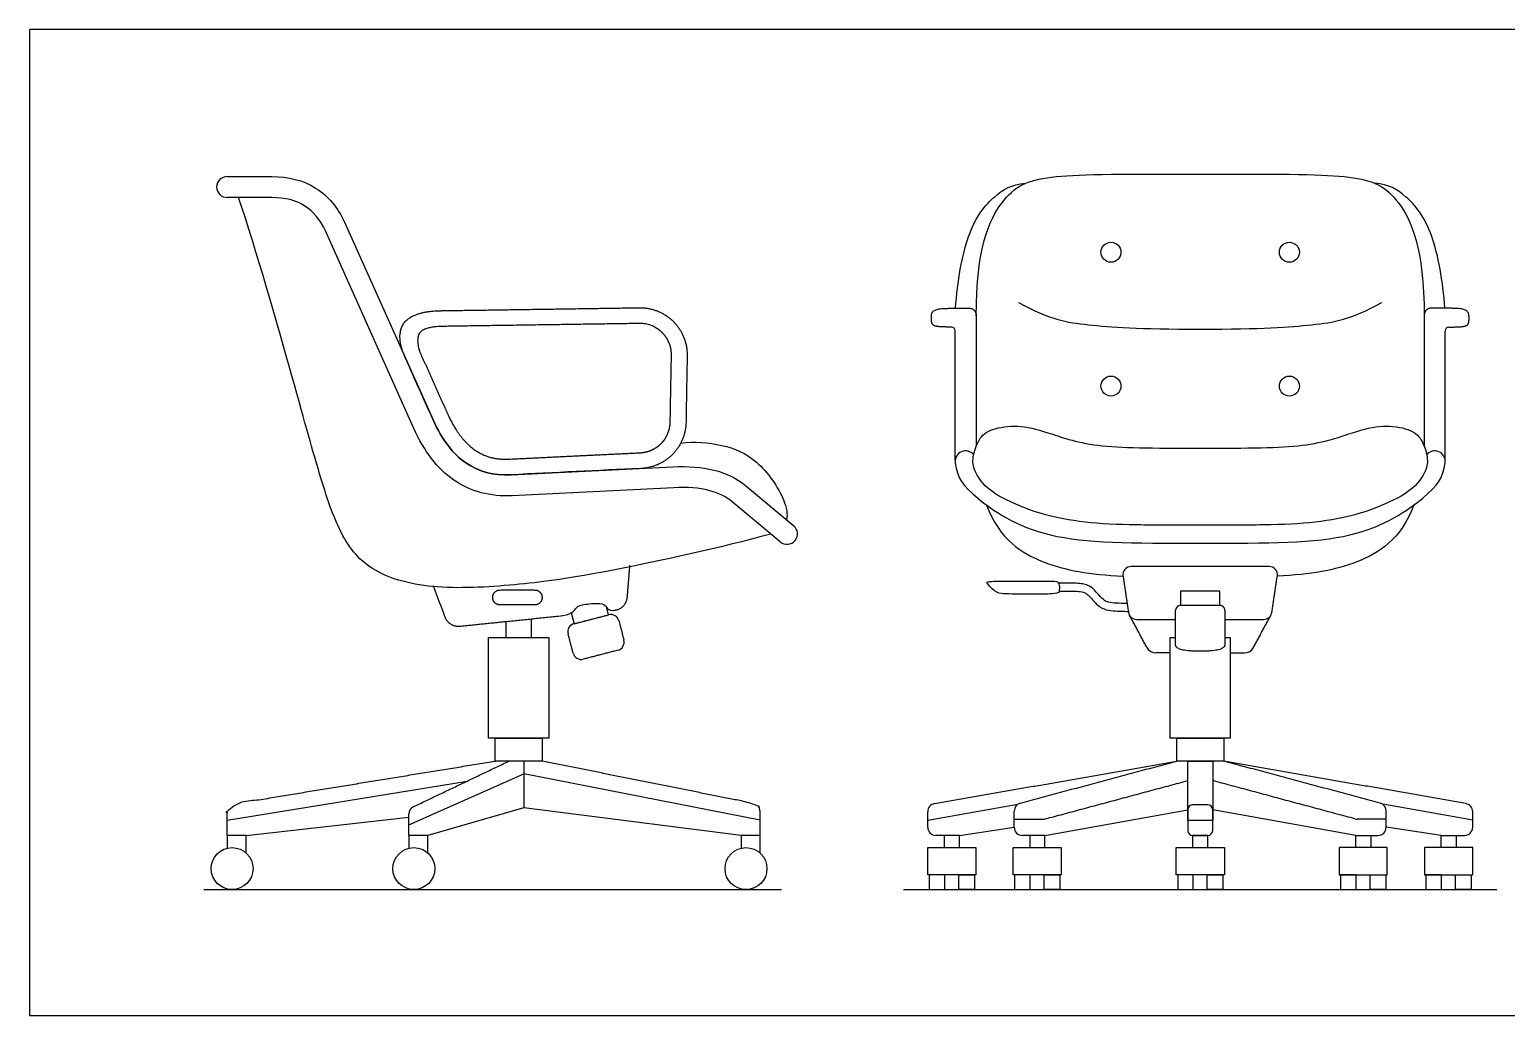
# Model space of a CAD drawing. Header units: millimetres. Extents: x 0.03 to 5.49, y -0.37 to 7.69.
# Drawn here: x 0.026 to 1.813, y 1.597 to 2.791 of the extents above; entities that cross this region are included whole.
import ezdxf

# ---------------------------------------------------------------- set-up
doc = ezdxf.new("R2010")
doc.units = ezdxf.units.MM
for name, color, linetype, true_color in [('AG-DIAGRAM', 7, 'Continuous', 0xfecc66), ('AG-FURNITURE', 7, 'Continuous', 0x66ccff), ('X-VPRT', 6, 'Continuous', 0xff00ff)]:
    doc.layers.add(name, color=color, linetype=linetype, true_color=true_color)

msp = doc.modelspace()

# ---------------------------------------------------------------- linework, layer by layer
at = {"layer": 'AG-DIAGRAM'}
for points in [[(0.2367, 1.7494), (0.936, 1.7494)], [(1.0838, 1.7494), (1.8015, 1.7494)]]:
    msp.add_lwpolyline(points, dxfattribs=at)
at = {"layer": 'AG-FURNITURE'}
for p, q in [((0.2651, 2.6127), (0.3193, 2.6127)), ((0.3193, 2.5873), (0.2651, 2.5873)), ((0.4072, 2.5574), (0.5144, 2.318)), ((0.4912, 2.3076), (0.3841, 2.5468)), ((0.6088, 2.2516), (0.8046, 2.2613)), ((0.8058, 2.236), (0.6101, 2.2262)), ((0.8924, 2.2385), (0.9507, 2.1898)), ((0.9344, 2.1703), (0.8761, 2.219)), ((0.2651, 1.8335), (0.5557, 1.8808)), ((0.91, 1.8335), (0.6242, 1.8894)), ((1.1129, 1.8335), (1.2218, 1.8526)), ((1.7724, 1.8335), (1.6635, 1.8526)), ((0.2881, 1.8149), (0.4851, 1.8371))]:
    msp.add_line(p, q, dxfattribs=at)
for points in [[(1.4188, 2.0936), (1.4665, 2.0936), (1.4665, 2.1107), (1.4188, 2.1107)], [(0.6476, 2.0545), (0.6543, 2.0545), (0.6543, 1.9327), (0.5814, 1.9327), (0.5814, 2.0545), (0.5881, 2.0545)], [(0.6463, 1.9049), (0.5894, 1.9049), (0.5894, 1.9327), (0.6463, 1.9327)], [(1.4711, 1.9049), (1.4142, 1.9049), (1.4142, 1.9327), (1.4711, 1.9327)], [(1.4578, 1.8331), (1.4275, 1.8331), (1.4275, 1.9049), (1.4578, 1.9049)], [(1.1512, 1.8149), (1.133, 1.8149), (1.133, 1.8002), (1.1512, 1.8002)], [(1.2545, 1.8149), (1.2363, 1.8149), (1.2363, 1.8002), (1.2545, 1.8002)], [(1.4518, 1.8149), (1.4335, 1.8149), (1.4335, 1.8002), (1.4518, 1.8002)], [(1.6308, 1.8149), (1.649, 1.8149), (1.649, 1.8002), (1.6308, 1.8002)], [(1.7341, 1.8149), (1.7523, 1.8149), (1.7523, 1.8002), (1.7341, 1.8002)], [(1.1129, 1.7671), (1.1129, 1.8002), (1.1713, 1.8002), (1.1713, 1.7671)], [(1.2162, 1.7671), (1.2162, 1.8002), (1.2746, 1.8002), (1.2746, 1.7671)], [(1.4134, 1.7671), (1.4134, 1.8002), (1.4719, 1.8002), (1.4719, 1.7671)], [(1.6691, 1.7671), (1.6691, 1.8002), (1.6107, 1.8002), (1.6107, 1.7671)], [(1.7724, 1.7671), (1.7724, 1.8002), (1.714, 1.8002), (1.714, 1.7671)], [(1.1148, 1.7671), (1.1148, 1.7494), (1.1337, 1.7494), (1.1337, 1.7671)], [(1.1694, 1.7671), (1.1694, 1.7494), (1.1505, 1.7494), (1.1505, 1.7671)], [(1.2181, 1.7671), (1.2181, 1.7494), (1.237, 1.7494), (1.237, 1.7671)], [(1.2727, 1.7671), (1.2727, 1.7494), (1.2538, 1.7494), (1.2538, 1.7671)], [(1.4154, 1.7671), (1.4154, 1.7494), (1.4342, 1.7494), (1.4342, 1.7671)], [(1.4699, 1.7671), (1.4699, 1.7494), (1.4511, 1.7494), (1.4511, 1.7671)], [(1.6126, 1.7671), (1.6126, 1.7494), (1.6315, 1.7494), (1.6315, 1.7671)], [(1.6672, 1.7671), (1.6672, 1.7494), (1.6483, 1.7494), (1.6483, 1.7671)], [(1.7159, 1.7671), (1.7159, 1.7494), (1.7348, 1.7494), (1.7348, 1.7671)], [(1.7705, 1.7671), (1.7705, 1.7494), (1.7516, 1.7494), (1.7516, 1.7671)]]:
    msp.add_lwpolyline(points, close=True, dxfattribs=at)
for points in [[(0.6022, 2.074), (0.6022, 2.0545), (0.6335, 2.0545), (0.6335, 2.0772)], [(0.6816, 2.0845), (0.685, 2.0713), (0.7268, 2.0821), (0.7247, 2.0904)], [(1.4724, 2.0545), (1.4791, 2.0545), (1.4791, 1.9327), (1.4062, 1.9327), (1.4062, 2.0545), (1.4129, 2.0545)], [(0.6242, 1.9049), (0.6242, 1.8483)], [(0.4851, 1.8278), (0.6242, 1.8894)], [(0.6242, 1.8483), (0.5081, 1.8149)], [(0.887, 1.8149), (0.6242, 1.8483)], [(1.2545, 1.8149), (1.4275, 1.8461)], [(1.6308, 1.8149), (1.4578, 1.8461)], [(1.1512, 1.8149), (1.2176, 1.8248)], [(1.7341, 1.8149), (1.6677, 1.8248)], [(0.2881, 1.7937), (0.2881, 1.8149), (0.2651, 1.8149), (0.2651, 1.7995)], [(0.5081, 1.7937), (0.5081, 1.8149), (0.4851, 1.8149), (0.4851, 1.7995)], [(0.91, 1.7937), (0.91, 1.8149), (0.887, 1.8149), (0.887, 1.7995)]]:
    msp.add_lwpolyline(points, dxfattribs=at)
for centre, radius in [((1.3347, 2.5211), 0.0121), ((1.5506, 2.5211), 0.0121), ((1.3347, 2.359), 0.0121), ((1.5506, 2.359), 0.0121), ((0.2711, 1.7748), 0.0254), ((0.4911, 1.7748), 0.0254), ((0.893, 1.7748), 0.0254)]:
    msp.add_circle(centre, radius, dxfattribs=at)
for centre, radius, start, end in [((0.2651, 2.6), 0.0127, 90, 270), ((1.1416, 2.4259), 0.00458, 360, 89.9134), ((1.7437, 2.4259), 0.00458, 90.0866, 180), ((1.1588, 2.2678), 0.0127, 39.7787, 186.9811), ((1.7265, 2.2678), 0.0127, 353.0189, 140.2213), ((0.9426, 2.1801), 0.0127, 230.1554, 50.1554), ((1.3592, 2.1304), 0.0101, 90, 188.6575), ((1.5261, 2.1304), 0.0101, 351.3425, 90), ((1.4188, 2.0877), 0.00585, 90, 180), ((1.4665, 2.0877), 0.00585, 0, 90), ((0.7294, 2.0723), 0.0101, 14.5155, 104.5155), ((1.3659, 2.0866), 0.0101, 188.6575, 270), ((1.5194, 2.0866), 0.0101, 270, 351.3425), ((0.6875, 2.0615), 0.0101, 104.5155, 194.5155), ((0.7354, 2.0489), 0.0101, 284.5155, 14.5155), ((1.389, 2.0483), 0.0122, 208.3481, 270), ((1.4963, 2.0483), 0.0122, 270, 331.6519), ((0.6936, 2.0381), 0.0101, 194.5155, 284.5155), ((0.4954, 1.8407), 0.0103, 115.5009, 180), ((1.1229, 1.8436), 0.01, 99.9489, 180), ((1.2276, 1.8444), 0.01, 105.0439, 180), ((1.4335, 1.8461), 0.00598, 90, 180), ((1.4518, 1.8461), 0.00598, 0, 90), ((1.6577, 1.8444), 0.01, 0, 74.9561), ((1.7624, 1.8436), 0.01, 0, 80.0511), ((1.1229, 1.8249), 0.01, 180, 270), ((1.2276, 1.8249), 0.01, 180, 270), ((1.2528, 1.8444), 0.00981, 270, 285.0439), ((1.6325, 1.8444), 0.00981, 254.9561, 270), ((1.6577, 1.8249), 0.01, 270, 0), ((1.7624, 1.8249), 0.01, 270, 0), ((1.4335, 1.8209), 0.00598, 180, 270), ((1.4518, 1.8209), 0.00598, 270, 0)]:
    msp.add_arc(centre, radius, start, end, dxfattribs=at)
for points, degree in [([(0.3193, 2.6127), (0.3392, 2.6127), (0.3572, 2.6082), (0.3722, 2.5988)], 3), ([(1.1716, 2.4439), (1.1716, 2.5258), (1.2026, 2.5938), (1.2481, 2.6157), (1.3369, 2.6157), (1.4426, 2.6157)], 3), ([(1.4426, 2.6157), (1.5484, 2.6157), (1.6372, 2.6157), (1.6827, 2.5938), (1.7137, 2.5258), (1.7137, 2.4439)], 3), ([(0.3722, 2.5988), (0.3873, 2.5893), (0.399, 2.5752), (0.4072, 2.5574)], 3), ([(0.3588, 2.5772), (0.3483, 2.5838), (0.3355, 2.5873), (0.3193, 2.5873)], 3), ([(0.3841, 2.5468), (0.3776, 2.5609), (0.3692, 2.5707), (0.3588, 2.5772)], 3), ([(1.2229, 2.4604), (1.2605, 2.4393), (1.3012, 2.4329), (1.3677, 2.428), (1.4426, 2.428)], 3), ([(1.4426, 2.428), (1.5176, 2.428), (1.5841, 2.4329), (1.6248, 2.4393), (1.6624, 2.4604)], 3), ([(1.1716, 2.4439), (1.1716, 2.3913), (1.1716, 2.3388), (1.1716, 2.2862)], 3), ([(1.7137, 2.4439), (1.7137, 2.3913), (1.7137, 2.3388), (1.7137, 2.2862)], 3), ([(1.1462, 2.2693), (1.1462, 2.3215), (1.1462, 2.3737), (1.1462, 2.4259)], 3), ([(1.7391, 2.2693), (1.7391, 2.3215), (1.7391, 2.3737), (1.7391, 2.4259)], 3), ([(0.5395, 2.2451), (0.5194, 2.2591), (0.5034, 2.2802), (0.4912, 2.3076)], 3), ([(0.5144, 2.318), (0.5252, 2.2937), (0.5386, 2.2767), (0.554, 2.266)], 3), ([(0.554, 2.266), (0.5694, 2.2554), (0.5871, 2.2505), (0.6088, 2.2516)], 3), ([(0.8046, 2.2613), (0.8229, 2.2622), (0.8394, 2.261), (0.8541, 2.2573)], 3), ([(0.8541, 2.2573), (0.8689, 2.2536), (0.8818, 2.2474), (0.8924, 2.2385)], 3), ([(1.1462, 2.2662), (1.1484, 2.2478), (1.1627, 2.2286), (1.2481, 2.1688), (1.3591, 2.1688), (1.4426, 2.1688)], 3), ([(1.4426, 2.1688), (1.5262, 2.1688), (1.6372, 2.1688), (1.7226, 2.2286), (1.7369, 2.2478), (1.7391, 2.2662)], 3), ([(0.6101, 2.2262), (0.5838, 2.2249), (0.5597, 2.2312), (0.5395, 2.2451)], 3), ([(0.848, 2.2327), (0.8363, 2.2356), (0.8223, 2.2368), (0.8058, 2.236)], 3), ([(0.8761, 2.219), (0.8688, 2.2251), (0.8596, 2.2297), (0.848, 2.2327)], 3), ([(1.1841, 2.215), (1.2006, 2.1725), (1.2514, 2.1409), (1.3084, 2.1308), (1.3493, 2.1289)], 3), ([(1.7012, 2.215), (1.6847, 2.1725), (1.6339, 2.1409), (1.5769, 2.1308), (1.536, 2.1289)], 3), ([(1.3493, 2.1289), (1.3526, 2.107), (1.3559, 2.0851)], 2), ([(1.4426, 2.1405), (1.4009, 2.1405), (1.3592, 2.1405)], 2), ([(1.5261, 2.1405), (1.4844, 2.1405), (1.4426, 2.1405)], 2), ([(1.5294, 2.0851), (1.5327, 2.107), (1.536, 2.1289)], 2), ([(1.1843, 2.1213), (1.194, 2.1081), (1.2041, 2.1071), (1.2419, 2.1071), (1.2707, 2.1071), (1.2725, 2.1109), (1.2723, 2.1211), (1.2689, 2.1229), (1.2495, 2.1229), (1.2047, 2.1229), (1.1878, 2.1229), (1.1843, 2.1213)], 3), ([(1.4188, 2.0936), (1.4307, 2.0936), (1.4426, 2.0936)], 2), ([(1.4426, 2.0936), (1.4546, 2.0936), (1.4665, 2.0936)], 2), ([(0.685, 2.0713), (0.7059, 2.0767), (0.7268, 2.0821)], 2), ([(0.7392, 2.0749), (0.7422, 2.0632), (0.7452, 2.0515)], 2), ([(1.3782, 2.0425), (1.3676, 2.0621), (1.357, 2.0818)], 2), ([(1.3659, 2.0765), (1.3894, 2.0765), (1.4129, 2.0765)], 2), ([(1.4129, 2.0457), (1.4129, 2.0667), (1.4129, 2.0877)], 2), ([(1.4724, 2.0877), (1.4724, 2.0667), (1.4724, 2.0457)], 2), ([(1.4724, 2.0765), (1.4959, 2.0765), (1.5194, 2.0765)], 2), ([(1.5071, 2.0425), (1.5177, 2.0621), (1.5283, 2.0818)], 2), ([(0.6838, 2.0356), (0.6808, 2.0473), (0.6777, 2.059)], 2), ([(0.738, 2.0392), (0.717, 2.0337), (0.6961, 2.0283)], 2), ([(1.4426, 2.0379), (1.4129, 2.0379), (1.4129, 2.0457)], 2), ([(1.4724, 2.0457), (1.4724, 2.0379), (1.4426, 2.0379)], 2), ([(1.4062, 2.036), (1.3976, 2.036), (1.389, 2.036)], 2), ([(1.4791, 2.036), (1.4877, 2.036), (1.4963, 2.036)], 2), ([(0.491, 1.8499), (0.5486, 1.8774), (0.6062, 1.9049)], 2), ([(1.1212, 1.8535), (1.2677, 1.8792), (1.4142, 1.9049)], 2), ([(1.225, 1.8541), (1.3196, 1.8795), (1.4142, 1.9049)], 2), ([(1.7641, 1.8535), (1.6176, 1.8792), (1.4711, 1.9049)], 2), ([(1.6603, 1.8541), (1.5657, 1.8795), (1.4711, 1.9049)], 2), ([(1.2554, 1.835), (1.3415, 1.8581), (1.4275, 1.8813)], 2), ([(1.6299, 1.835), (1.5438, 1.8581), (1.4578, 1.8813)], 2), ([(1.1129, 1.8249), (1.1129, 1.8343), (1.1129, 1.8436)], 2), ([(1.2176, 1.8249), (1.2176, 1.8346), (1.2176, 1.8444)], 2), ([(1.4275, 1.8461), (1.4275, 1.8335), (1.4275, 1.8209)], 2), ([(1.4518, 1.8521), (1.4426, 1.8521), (1.4335, 1.8521)], 2), ([(1.4578, 1.8209), (1.4578, 1.8335), (1.4578, 1.8461)], 2), ([(1.6677, 1.8249), (1.6677, 1.8346), (1.6677, 1.8444)], 2), ([(1.7724, 1.8249), (1.7724, 1.8343), (1.7724, 1.8436)], 2), ([(0.4851, 1.8149), (0.4851, 1.8278), (0.4851, 1.8407)], 2), ([(1.2176, 1.8346), (1.2349, 1.8346), (1.2528, 1.8346)], 2), ([(1.6677, 1.8346), (1.6504, 1.8346), (1.6325, 1.8346)], 2), ([(1.133, 1.8149), (1.128, 1.8149), (1.1229, 1.8149)], 2), ([(1.2363, 1.8149), (1.2319, 1.8149), (1.2276, 1.8149)], 2), ([(1.4335, 1.8149), (1.4426, 1.8149), (1.4518, 1.8149)], 2), ([(1.649, 1.8149), (1.6534, 1.8149), (1.6577, 1.8149)], 2), ([(1.7523, 1.8149), (1.7573, 1.8149), (1.7624, 1.8149)], 2)]:
    msp.add_open_spline(points, degree=degree, dxfattribs=at)
for points, knots in [([(1.1466, 2.4533), (1.1487, 2.4858), (1.1608, 2.5527), (1.1926, 2.5902), (1.2144, 2.6033), (1.2311, 2.6045)], [0.0196902, 0.0196902, 0.0196902, 0.0196902, 0.2249807, 0.4499613, 0.6488759, 0.6488759, 0.6488759, 0.6488759]), ([(1.7387, 2.4533), (1.7366, 2.4858), (1.7245, 2.5527), (1.6927, 2.5902), (1.6709, 2.6033), (1.6542, 2.6045)], [0.0196902, 0.0196902, 0.0196902, 0.0196902, 0.2249807, 0.4499613, 0.6488759, 0.6488759, 0.6488759, 0.6488759]), ([(0.923, 2.1799), (0.8624, 2.1632), (0.7036, 2.1291), (0.6232, 2.1184), (0.5145, 2.1111), (0.4378, 2.132), (0.4013, 2.1767), (0.3772, 2.2497), (0.352, 2.3411), (0.3005, 2.5236), (0.279, 2.5873)], [0.029915, 0.029915, 0.029915, 0.029915, 0.402162, 0.804324, 1.206487, 1.608649, 2.010811, 2.412973, 2.815136, 3.217298, 3.217298, 3.217298, 3.217298]), ([(0.7659, 2.2593), (0.7136, 2.2568), (0.6612, 2.2542), (0.6088, 2.2516), (0.5871, 2.2505), (0.5694, 2.2554), (0.554, 2.266), (0.5386, 2.2767), (0.5252, 2.2937), (0.5144, 2.318), (0.5033, 2.3428), (0.4922, 2.3676), (0.4811, 2.3923)], [-2.234549, -2.234549, -2.234549, -2.234549, -1.756122, -1.756122, -1.756122, -1.514362, -1.514362, -1.514362, -1.272603, -1.272603, -1.272603, -1.031448, -1.031448, -1.031448, -1.031448]), ([(1.4426, 2.1905), (1.4235, 2.1905), (1.3949, 2.1905), (1.3662, 2.1909), (1.3567, 2.1912), (1.3353, 2.1912), (1.2698, 2.1963), (1.2146, 2.2166), (1.1823, 2.2352), (1.1684, 2.2572), (1.1665, 2.2715), (1.174, 2.2956), (1.1883, 2.3076), (1.2218, 2.3125), (1.2549, 2.3046), (1.3094, 2.2839), (1.3839, 2.2839), (1.4426, 2.2839)], [2.182576, 2.182576, 2.182576, 2.182576, 2.370961, 2.464426, 2.464426, 2.464426, 2.550105, 2.73161, 2.913114, 3.094619, 3.276124, 3.457628, 3.639133, 3.820637, 4.002142, 4.183647, 4.365151, 4.365151, 4.365151, 4.365151]), ([(1.4426, 2.2839), (1.5014, 2.2839), (1.5759, 2.2839), (1.6304, 2.3046), (1.6635, 2.3125), (1.697, 2.3076), (1.7113, 2.2956), (1.7188, 2.2715), (1.7169, 2.2572), (1.703, 2.2352), (1.6707, 2.2166), (1.6155, 2.1963), (1.5499, 2.1912), (1.5286, 2.1912), (1.5191, 2.1909), (1.4904, 2.1905), (1.4618, 2.1905), (1.4426, 2.1905)], [0, 0, 0, 0, 0.181505, 0.363009, 0.544514, 0.726018, 0.907523, 1.089028, 1.270532, 1.452037, 1.633542, 1.815046, 1.900725, 1.900725, 1.900725, 1.994191, 2.182576, 2.182576, 2.182576, 2.182576]), ([(0.8141, 2.29), (0.8305, 2.2922), (0.8648, 2.2895), (0.9074, 2.2721), (0.9403, 2.2248), (0.9435, 2.2036), (0.9421, 2.197)], [0, 0, 0, 0, 0.403715, 0.795565, 1.210638, 1.469073, 1.469073, 1.469073, 1.469073]), ([(1.3543, 2.0957), (1.35, 2.0958), (1.3404, 2.096), (1.3334, 2.0969), (1.3283, 2.0983), (1.3264, 2.0999), (1.3256, 2.1005), (1.3229, 2.1028), (1.3182, 2.1081), (1.3121, 2.1148), (1.305, 2.1186), (1.298, 2.12), (1.2895, 2.1203), (1.2833, 2.1203), (1.2715, 2.1203)], [0.7037679, 0.7037679, 0.7037679, 0.7037679, 0.7324384, 0.7593785, 0.773551, 0.7836001, 0.7836001, 0.7836001, 0.8182889, 0.853226, 0.8729863, 0.895473, 0.9237325, 0.9561991, 0.9561991, 0.9561991, 0.9561991]), ([(1.2719, 2.1107), (1.2856, 2.1108), (1.293, 2.1107), (1.3028, 2.1098), (1.3087, 2.1046), (1.3138, 2.0986), (1.3196, 2.0926), (1.3274, 2.0882), (1.3376, 2.0866), (1.3502, 2.0863), (1.3558, 2.0862)], [0.3715205, 0.3715205, 0.3715205, 0.3715205, 0.41895, 0.4454, 0.4653936, 0.4938465, 0.523381, 0.5465387, 0.5811832, 0.6239405, 0.6239405, 0.6239405, 0.6239405]), ([(0.6657, 2.0805), (0.6822, 2.0822), (0.6868, 2.0907), (0.6924, 2.0945), (0.715, 2.0965), (0.7235, 2.0952), (0.7257, 2.0867), (0.7337, 2.0875)], [0.5803124, 0.5803124, 0.5803124, 0.5803124, 0.6334569, 0.6866014, 0.739746, 0.7928905, 0.846035, 0.846035, 0.846035, 0.846035])]:
    msp.add_open_spline(points, degree=3, knots=knots, dxfattribs=at)
for points, weights, degree, knots in [([(0.4811, 2.3923), (0.4556, 2.4493), (0.508, 2.4501), (0.5283, 2.4504), (0.6069, 2.4515), (0.6854, 2.4527), (0.764, 2.4539), (0.7796, 2.4541), (0.7941, 2.4482), (0.8052, 2.4371), (0.8162, 2.426), (0.8221, 2.4115), (0.8218, 2.3958), (0.8213, 2.3689), (0.8208, 2.342), (0.8204, 2.3151), (0.8198, 2.2834), (0.7977, 2.2606), (0.7659, 2.2593)], [1, 1, 1, 1, 1, 1, 1, 0.947148225234, 0.947148225234, 1, 0.947148225234, 0.947148225234, 1, 1, 1, 1, 0.819343962307, 0.819343962307, 1], 3, [0, 0, 0, 0, 0.443404, 0.443404, 0.443404, 1.216603, 1.216603, 1.216603, 1.36656, 1.36656, 1.36656, 1.516517, 1.516517, 1.516517, 1.781418, 1.781418, 1.781418, 2.063442, 2.063442, 2.063442, 2.063442]), ([(1.1416, 2.4305), (1.1297, 2.4305), (1.1173, 2.4309), (1.1173, 2.441), (1.1173, 2.4533), (1.1365, 2.4533), (1.1628, 2.4533), (1.1701, 2.4533), (1.1716, 2.4475), (1.1716, 2.4439)], [1, 1, 1, 1, 1, 1, 1, 0.942756769571, 0.942756769571, 1], 3, [0.5476636, 0.5476636, 0.5476636, 0.5476636, 0.6202491, 0.7015889, 0.7829287, 0.8642685, 0.8642685, 0.8642685, 0.8990541, 0.8990541, 0.8990541, 0.8990541]), ([(1.7437, 2.4305), (1.7556, 2.4305), (1.768, 2.4309), (1.768, 2.441), (1.768, 2.4533), (1.7488, 2.4533), (1.7225, 2.4533), (1.7152, 2.4533), (1.7137, 2.4475), (1.7137, 2.4439)], [1, 1, 1, 1, 1, 1, 1, 0.942756769571, 0.942756769571, 1], 3, [0.5476636, 0.5476636, 0.5476636, 0.5476636, 0.6202491, 0.7015889, 0.7829287, 0.8642685, 0.8642685, 0.8642685, 0.8990541, 0.8990541, 0.8990541, 0.8990541]), ([(0.7651, 2.2783), (0.7127, 2.2758), (0.6603, 2.2732), (0.6079, 2.2706), (0.5999, 2.2702), (0.5845, 2.271), (0.5632, 2.2812), (0.545, 2.2997), (0.536, 2.3162), (0.5317, 2.3258), (0.5206, 2.3505), (0.5095, 2.3753), (0.4984, 2.4001), (0.497, 2.4033), (0.4912, 2.4223), (0.5111, 2.4309), (0.5214, 2.4312), (0.5286, 2.4313), (0.6072, 2.4325), (0.6857, 2.4336), (0.7643, 2.4348), (0.7747, 2.435), (0.7843, 2.431), (0.7917, 2.4236), (0.7991, 2.4163), (0.803, 2.4066), (0.8028, 2.3962), (0.8023, 2.3693), (0.8018, 2.3424), (0.8013, 2.3154), (0.8012, 2.3068), (0.7976, 2.2968), (0.7906, 2.2897), (0.7836, 2.2825), (0.7738, 2.2787), (0.7651, 2.2783)], [1, 1, 1, 1, 1, 1, 1, 1, 1, 1, 1, 1, 1, 1, 1, 1, 1, 1, 1, 1, 1, 0.947148225234, 0.947148225234, 1, 0.947148225234, 0.947148225234, 1, 1, 1, 1, 1, 1, 1, 1, 1, 1], 3, [0, 0, 0, 0, 0.516329, 0.516329, 0.516329, 0.595366, 0.665151, 0.744777, 0.848159, 0.848159, 0.848159, 1.079391, 1.079391, 1.079391, 1.176947, 1.206821, 1.278013, 1.278013, 1.278013, 2.019398, 2.019398, 2.019398, 2.163185, 2.163185, 2.163185, 2.306973, 2.306973, 2.306973, 2.560974, 2.560974, 2.560974, 2.696184, 2.696184, 2.696184, 2.831394, 2.831394, 2.831394, 2.831394]), ([(0.7337, 2.0875), (0.7483, 2.089), (0.7494, 2.1036), (0.751, 2.1228), (0.7525, 2.142)], [0.999999889731, 0.768748132183, 1, 1, 1], 2, [0.846035, 0.846035, 0.846035, 0.9263954, 0.9263954, 1.0527217, 1.0527217, 1.0527217]), ([(0.5145, 2.1175), (0.5214, 2.0986), (0.5284, 2.0798), (0.5331, 2.0669), (0.5467, 2.0683), (0.6031, 2.0741), (0.6657, 2.0805)], [1, 1, 1, 0.789677287184, 1, 1, 1], 2, [0, 0, 0, 0.131801, 0.131801, 0.2082933, 0.2082933, 0.5803124, 0.5803124, 0.5803124]), ([(0.5861, 2.1032), (0.5861, 2.0945), (0.5947, 2.0945), (0.6179, 2.0945), (0.638, 2.0945), (0.6466, 2.0945), (0.6466, 2.1032), (0.6465, 2.1117), (0.638, 2.1117), (0.6178, 2.1117), (0.5947, 2.1117), (0.5861, 2.1116), (0.5861, 2.103)], [1, 0.707106781187, 1, 1, 1, 0.707106781187, 1, 0.710808288541, 1, 1, 1, 0.707921814677, 1], 2, [0, 0, 0, 0.0445038, 0.0445038, 0.1444351, 0.1444351, 0.1889389, 0.1889389, 0.2331468, 0.2331468, 0.3331423, 0.3331423, 0.3775807, 0.3775807, 0.3775807]), ([(0.2651, 1.8149), (0.2651, 1.8149), (0.2651, 1.8249), (0.2651, 1.8343), (0.2651, 1.8436), (0.2651, 1.8521), (0.2741, 1.8535), (0.4317, 1.8792), (0.5894, 1.9049)], [1, 0.707106781187, 1, 1, 1, 0.765757986554, 1, 1, 1], 2, [0, 0, 0, 0.08476, 0.08476, 0.146068, 0.146068, 0.192133, 0.192133, 1.168155, 1.168155, 1.168155]), ([(0.91, 1.8149), (0.91, 1.8249), (0.91, 1.8343), (0.91, 1.8436), (0.91, 1.8521), (0.9027, 1.8535), (0.7745, 1.8792), (0.6463, 1.9049)], [0.707106781187, 1, 1, 1, 0.765757986554, 1, 1, 1], 2, [0, 0, 0, 0.08476, 0.146068, 0.146068, 0.192133, 0.192133, 1.168155, 1.168155, 1.168155])]:
    msp.add_rational_spline(points, weights, degree=degree, knots=knots, dxfattribs=at)
at = {"layer": 'X-VPRT'}
msp.add_lwpolyline([(0.026, 1.5969), (3.6074, 1.5969), (3.6074, 2.7907), (0.026, 2.7907)], close=True, dxfattribs=at)

doc.saveas('drawing.dxf')
